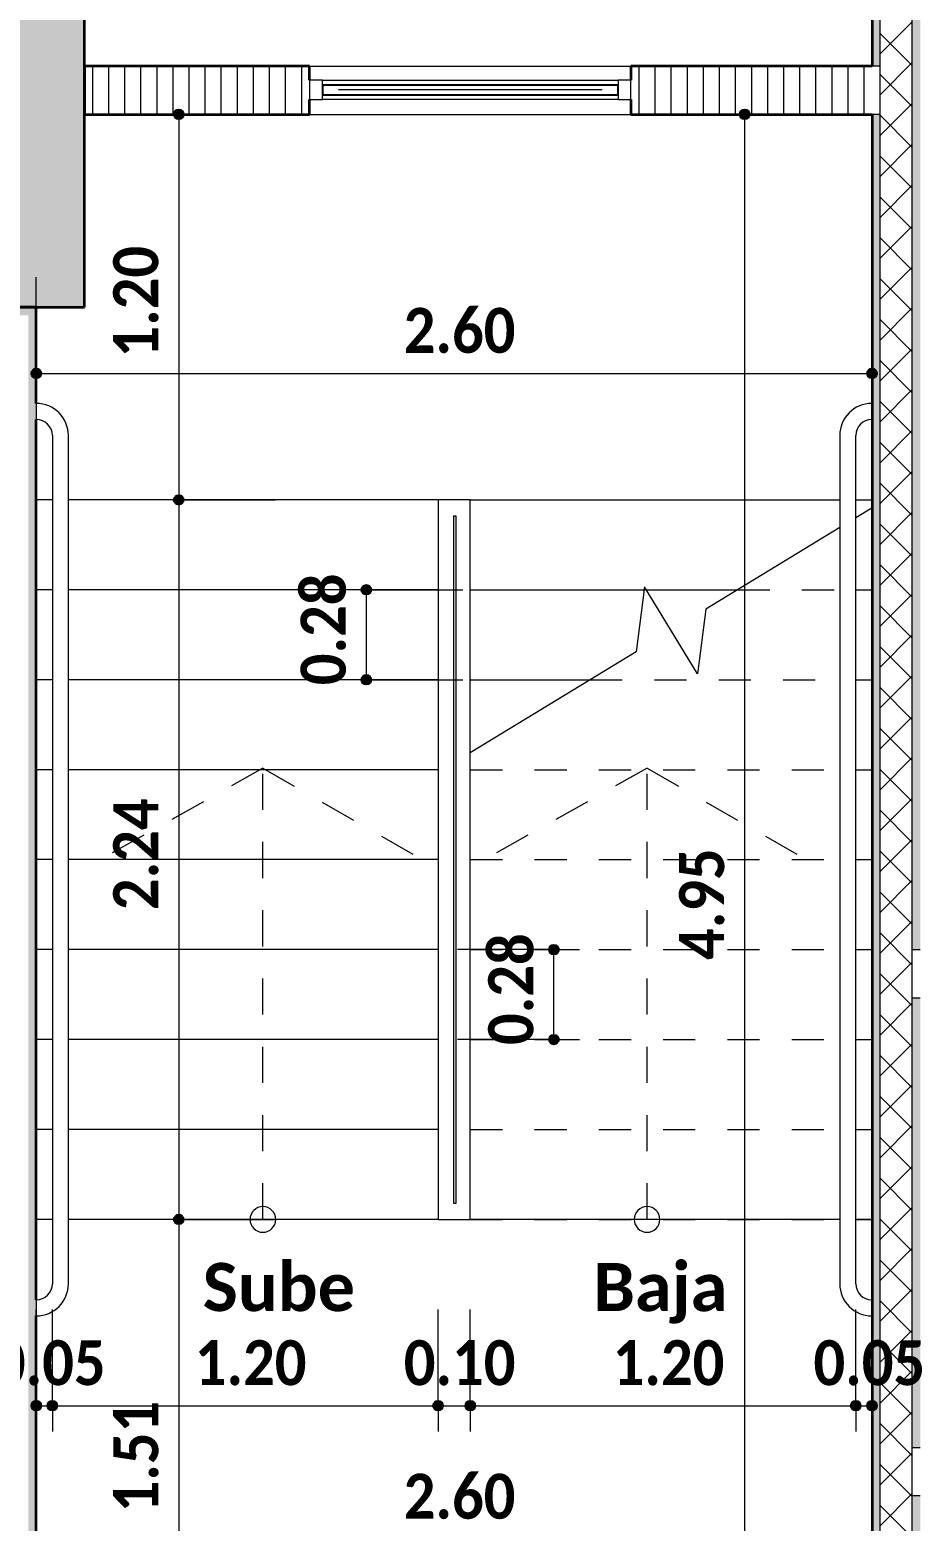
# Model space of a CAD drawing. Header units: metres. Extents: x -144 to 1000, y -717 to 29.
# Drawn here: x 791.509 to 794.254, y -553.055 to -548.412 of the extents above; entities that cross this region are included whole.
import ezdxf

# ---------------------------------------------------------------- set-up
doc = ezdxf.new("R2010")
doc.units = ezdxf.units.M
doc.linetypes.add('Basculante', pattern=[0.11625, 0.075, -0.04125])
doc.linetypes.add('basculante modificado', pattern=[0.18, 0.1125, -0.0675])
doc.layers.get('0').update_dxf_attribs({"color": 1})
for name, color, linetype, lineweight in [('A-ANNO-DIMS', 1, 'Continuous', 9), ('A-DETL', 1, 'Continuous', 9), ('A-DETL-THIN', 1, 'Continuous', 9), ('A-FLOR', 2, 'Continuous', 9), ('A-GLAZ', 1, 'Continuous', 9), ('A-WALL', 4, 'Continuous', 9), ('G-ANNO-TEXT', 2, 'Continuous', 9), ('S-COLS', 7, 'Continuous', 9), ('S-STRS', 1, 'Continuous', 9), ('S-STRS-MBND', 1, 'Basculante', 9)]:
    doc.layers.add(name, color=color, linetype=linetype, lineweight=lineweight)
doc.layers.add('A-WALL-PATT', color=7, linetype='Continuous', lineweight=35, true_color=0x9c9c9c)
doc.styles.add('Calibri_B_2', font='calibrib.ttf', dxfattribs={"height": 0.135})
doc.styles.add('Calibri_B_6', font='calibrib.ttf', dxfattribs={"width": 0.9})

# ---------------------------------------------------------------- blocks, each defined once
blk = doc.blocks.new('G')
at = {"layer": 'A-ANNO-DIMS', "lineweight": 25}
h = blk.add_hatch(color=256, dxfattribs=at)
edge = h.paths.add_edge_path()
edge.add_arc((786.5641, -492.169), 0.015, 0, 360)
h = blk.add_hatch(color=256, dxfattribs=at)
edge = h.paths.add_edge_path()
edge.add_arc((788.3248, -492.169), 0.015, 0, 360)
h = blk.add_hatch(color=256, dxfattribs=at)
edge = h.paths.add_edge_path()
edge.add_arc((786.1208, -492.9754), 0.015, 0, 360)
h = blk.add_hatch(color=256, dxfattribs=at)
edge = h.paths.add_edge_path()
edge.add_arc((788.7208, -492.9754), 0.015, 0, 360)
h = blk.add_hatch(color=256, dxfattribs=at)
edge = h.paths.add_edge_path()
edge.add_arc((786.5641, -493.369), 0.015, 0, 360)
h = blk.add_hatch(color=256, dxfattribs=at)
edge = h.paths.add_edge_path()
edge.add_arc((786.5641, -493.369), 0.015, 0, 360)
h = blk.add_hatch(color=256, dxfattribs=at)
edge = h.paths.add_edge_path()
edge.add_arc((787.1474, -493.649), 0.015, 0, 360)
h = blk.add_hatch(color=256, dxfattribs=at)
edge = h.paths.add_edge_path()
edge.add_arc((787.1474, -493.929), 0.015, 0, 360)
h = blk.add_hatch(color=256, dxfattribs=at)
edge = h.paths.add_edge_path()
edge.add_arc((787.731, -494.769), 0.015, 0, 360)
h = blk.add_hatch(color=256, dxfattribs=at)
edge = h.paths.add_edge_path()
edge.add_arc((787.731, -495.049), 0.015, 0, 360)
h = blk.add_hatch(color=256, dxfattribs=at)
edge = h.paths.add_edge_path()
edge.add_arc((786.5641, -495.609), 0.015, 0, 360)
h = blk.add_hatch(color=256, dxfattribs=at)
edge = h.paths.add_edge_path()
edge.add_arc((786.5641, -495.609), 0.015, 0, 360)
h = blk.add_hatch(color=256, dxfattribs=at)
edge = h.paths.add_edge_path()
edge.add_arc((786.1208, -496.1889), 0.015, 0, 360)
h = blk.add_hatch(color=256, dxfattribs=at)
edge = h.paths.add_edge_path()
edge.add_arc((786.1708, -496.1889), 0.015, 0, 360)
h = blk.add_hatch(color=256, dxfattribs=at)
edge = h.paths.add_edge_path()
edge.add_arc((786.1708, -496.1889), 0.015, 0, 360)
h = blk.add_hatch(color=256, dxfattribs=at)
edge = h.paths.add_edge_path()
edge.add_arc((787.3708, -496.1889), 0.015, 0, 360)
h = blk.add_hatch(color=256, dxfattribs=at)
edge = h.paths.add_edge_path()
edge.add_arc((787.3708, -496.1889), 0.015, 0, 360)
h = blk.add_hatch(color=256, dxfattribs=at)
edge = h.paths.add_edge_path()
edge.add_arc((787.471, -496.1889), 0.015, 0, 360)
h = blk.add_hatch(color=256, dxfattribs=at)
edge = h.paths.add_edge_path()
edge.add_arc((787.471, -496.1889), 0.015, 0, 360)
h = blk.add_hatch(color=256, dxfattribs=at)
edge = h.paths.add_edge_path()
edge.add_arc((788.6704, -496.1889), 0.015, 0, 360)
h = blk.add_hatch(color=256, dxfattribs=at)
edge = h.paths.add_edge_path()
edge.add_arc((788.6704, -496.1889), 0.015, 0, 360)
h = blk.add_hatch(color=256, dxfattribs=at)
edge = h.paths.add_edge_path()
edge.add_arc((788.7208, -496.1889), 0.015, 0, 360)
at = {"layer": 'A-WALL-PATT', "true_color": 0x747474}
h = blk.add_hatch(color=8, dxfattribs=at)
h.paths.add_polyline_path([(788.7208, -500.7694), (788.7458, -500.7694), (788.7458, -500.6694), (788.7208, -500.6694), (788.7208, -500.6944)])
h.paths.add_polyline_path([(788.7208, -499.6694), (788.7458, -499.6684), (788.7458, -499.3444), (788.7208, -499.3444), (788.7208, -499.6684)])
h.paths.add_polyline_path([(788.7208, -499.2444), (788.7458, -499.2444), (788.7458, -497.2694), (788.7208, -497.2694), (788.7208, -499.2194)])
h.paths.add_polyline_path([(788.7458, -497.1194), (788.7458, -492.1694), (788.7208, -492.1694), (788.7208, -497.1194)])
h.paths.add_polyline_path([(788.7458, -492.0194), (788.7458, -491.6197), (788.7208, -491.6197), (788.7208, -492.0194)])
at = {"layer": 'A-WALL-PATT', "lineweight": 5, "true_color": 0x747474}
h = blk.add_hatch(color=8, dxfattribs=at)
h.paths.add_polyline_path([(788.8458, -500.7694), (788.8708, -500.7694), (788.8708, -500.6694), (788.7958, -500.6694), (788.7958, -500.6944), (788.8458, -500.6944)])
h.paths.add_polyline_path([(788.8358, -499.6694), (788.8708, -499.6684), (788.8708, -496.4697), (788.8458, -496.4697), (788.8458, -499.6444), (788.7958, -499.6444), (788.7958, -499.6694)])
h.paths.add_polyline_path([(788.8708, -496.3197), (788.8708, -494.9197), (788.8458, -494.9197), (788.8458, -496.3197), (788.8688, -496.3197)])
h.paths.add_polyline_path([(788.8708, -494.7697), (788.8708, -491.7697), (788.8458, -491.7697), (788.8458, -494.7697), (788.8526, -494.7697)])
at = {"layer": 'A-WALL-PATT', "true_color": 0x747474}
h = blk.add_hatch(color=8, dxfattribs=at)
h.paths.add_polyline_path([(786.1208, -499.2194), (786.1208, -497.2694), (786.0958, -497.2694), (786.0958, -499.2194)])
h.paths.add_polyline_path([(786.0958, -497.1194), (786.1208, -497.1194), (786.1208, -492.7694), (785.9958, -492.7694), (785.9958, -492.7944), (786.0958, -492.7944), (786.0958, -496.6167)])
at = {"layer": 'S-COLS', "true_color": 0x5b5b5b}
h = blk.add_hatch(color=251, dxfattribs=at)
h.paths.add_polyline_path([(778.0708, -511.6194), (778.5708, -511.6194), (778.5708, -510.7194), (778.0708, -510.7194), (778.0708, -511.4434)])
h.paths.add_polyline_path([(796.3705, -511.6194), (796.3705, -510.7194), (795.8705, -510.7194), (795.8705, -511.6194), (796.3171, -511.6194)])
h.paths.add_polyline_path([(786.2708, -511.6194), (786.2708, -510.7194), (785.7708, -510.7194), (785.7708, -511.6194)])
h.paths.add_polyline_path([(778.1318, -503.9194), (778.5707, -503.9194), (778.5707, -503.2194), (778.0707, -503.2194), (778.0707, -503.9194)])
h.paths.add_polyline_path([(792.0709, -503.9194), (792.5709, -503.9194), (792.5707, -500.7694), (792.0709, -500.7694), (792.0709, -503.7694)])
h.paths.add_polyline_path([(795.9709, -503.9194), (796.3709, -503.9194), (796.3709, -503.2194), (795.9709, -503.2194), (795.9709, -503.7373)])
h.paths.add_polyline_path([(781.9705, -503.9194), (783.9707, -503.9194), (783.9704, -503.4194), (782.2705, -503.4194), (782.2705, -501.2694), (783.9709, -501.2694), (783.9709, -500.7694), (781.9705, -500.7694), (781.9705, -503.7722)])
h.paths.add_polyline_path([(786.2707, -503.9194), (786.2707, -503.0194), (785.7707, -503.0194), (785.7707, -503.9194), (785.9208, -503.9194)])
h.paths.add_polyline_path([(785.7709, -501.6694), (786.2709, -501.6694), (786.2709, -500.7694), (785.7709, -500.7694), (785.7709, -500.8094)])
h.paths.add_polyline_path([(778.0705, -501.4694), (778.5705, -501.4694), (778.5705, -500.7684), (778.0705, -500.7684), (778.0705, -500.8434)])
h.paths.add_polyline_path([(796.3708, -501.4694), (796.3709, -501.4694), (796.3708, -500.7684), (795.9709, -500.7694), (795.9709, -501.4694), (796.2464, -501.4694)])
h.paths.add_polyline_path([(786.1208, -492.7694), (786.2708, -492.7694), (786.2708, -491.8694), (785.7708, -491.8694), (785.7708, -492.7694), (786.0208, -492.7694)])
h.paths.add_polyline_path([(796.3708, -492.7694), (796.3708, -491.8694), (795.8708, -491.8694), (795.8708, -492.7694), (796.2958, -492.7694)])
h.paths.add_polyline_path([(779.1708, -492.1694), (779.1708, -491.6694), (778.2708, -491.6694), (778.2708, -492.1694), (778.7644, -492.1694)])
at = {"layer": 'A-ANNO-DIMS'}
for p, q in [((786.5641, -492.169), (786.4841, -492.169)), ((786.5641, -492.169), (786.5641, -493.369)), ((786.5641, -492.169), (786.8641, -492.169)), ((788.3248, -492.169), (788.0248, -492.169)), ((788.3248, -497.1194), (788.3248, -492.169)), ((788.3248, -492.169), (788.4048, -492.169)), ((786.1208, -492.9754), (786.1208, -492.6754)), ((788.7208, -492.9754), (788.7208, -492.6754)), ((786.1208, -492.9754), (788.7208, -492.9754)), ((786.1208, -492.9754), (786.1208, -493.0554)), ((788.7208, -492.9754), (788.7208, -493.0554)), ((786.5641, -493.369), (786.4841, -493.369)), ((786.5641, -493.369), (786.4841, -493.369)), ((786.5641, -493.369), (786.8641, -493.369)), ((786.5641, -493.369), (786.5641, -495.609)), ((786.5641, -493.369), (786.8641, -493.369)), ((787.1474, -493.649), (787.0674, -493.649)), ((787.1474, -493.649), (787.1474, -493.929)), ((787.1474, -493.649), (787.4474, -493.649)), ((787.1474, -493.929), (787.0674, -493.929)), ((787.1474, -493.929), (787.4474, -493.929)), ((787.731, -494.769), (787.431, -494.769)), ((787.731, -495.049), (787.731, -494.769)), ((787.731, -494.769), (787.811, -494.769)), ((787.731, -495.049), (787.431, -495.049)), ((787.731, -495.049), (787.811, -495.049)), ((786.5641, -495.609), (786.4841, -495.609)), ((786.5641, -495.609), (786.4841, -495.609)), ((786.5641, -495.609), (786.8641, -495.609)), ((786.5641, -495.609), (786.5641, -497.1194)), ((786.5641, -495.609), (786.8641, -495.609)), ((786.1208, -496.1889), (786.1208, -495.8889)), ((786.1708, -496.1889), (786.1708, -495.8889)), ((786.1708, -496.1889), (786.1708, -495.8889)), ((787.3708, -496.1889), (787.3708, -495.8889)), ((787.3708, -496.1889), (787.3708, -495.8889)), ((787.471, -496.1889), (787.471, -495.8889)), ((787.471, -496.1889), (787.471, -495.8889)), ((788.6704, -496.1889), (788.6704, -495.8889)), ((788.6704, -496.1889), (788.6704, -495.8889)), ((788.7208, -496.1889), (788.7208, -495.8889)), ((786.1208, -496.1889), (786.1708, -496.1889)), ((786.1208, -496.1889), (786.1208, -496.2689)), ((786.1708, -496.1889), (786.1708, -496.2689)), ((786.1708, -496.1889), (787.3708, -496.1889)), ((786.1708, -496.1889), (786.1708, -496.2689)), ((787.3708, -496.1889), (787.3708, -496.2689)), ((787.3708, -496.1889), (787.471, -496.1889)), ((787.3708, -496.1889), (787.3708, -496.2689)), ((787.471, -496.1889), (787.471, -496.2689)), ((787.471, -496.1889), (788.6704, -496.1889)), ((787.471, -496.1889), (787.471, -496.2689)), ((788.6704, -496.1889), (788.6704, -496.2689)), ((788.6704, -496.1889), (788.7208, -496.1889)), ((788.6704, -496.1889), (788.6704, -496.2689)), ((788.7208, -496.1889), (788.7208, -496.2689)), ((786.1208, -496.6048), (786.1208, -496.3048)), ((788.7208, -496.6048), (788.7208, -496.3048))]:
    blk.add_line(p, q, dxfattribs=at)
at = {"layer": 'A-ANNO-DIMS', "lineweight": 25}
for centre in [(786.5641, -492.169), (788.3248, -492.169), (786.1208, -492.9754), (788.7208, -492.9754), (786.5641, -493.369), (786.5641, -493.369), (787.1474, -493.649), (787.1474, -493.929), (787.731, -494.769), (787.731, -495.049), (786.5641, -495.609), (786.5641, -495.609), (786.1208, -496.1889), (786.1708, -496.1889), (786.1708, -496.1889), (787.3708, -496.1889), (787.3708, -496.1889), (787.471, -496.1889), (787.471, -496.1889), (788.6704, -496.1889), (788.6704, -496.1889), (788.7208, -496.1889)]:
    blk.add_circle(centre, 0.015, dxfattribs=at)
at = {"layer": 'A-DETL', "color": 7, "linetype": 'basculante modificado'}
for p, q in [((786.8258, -494.2046), (786.296, -494.5022)), ((786.8258, -494.2046), (787.346, -494.5035)), ((786.8258, -495.609), (786.8258, -494.209)), ((788.0208, -494.2046), (787.491, -494.5022)), ((788.0208, -494.2046), (788.541, -494.5035)), ((788.0208, -495.609), (788.0208, -494.209))]:
    blk.add_line(p, q, dxfattribs=at)
at = {"layer": 'A-DETL-THIN'}
for p, q in [((786.1208, -493.0688), (786.1208, -493.1188)), ((788.7204, -493.1188), (788.7204, -493.0688)), ((786.1708, -493.1688), (786.1708, -495.8092)), ((786.2208, -495.8092), (786.2208, -493.1688)), ((788.6204, -493.1688), (788.6204, -495.8092)), ((788.6704, -495.8092), (788.6704, -493.1688)), ((787.471, -493.369), (787.3708, -493.369)), ((787.3708, -493.369), (787.3708, -495.609)), ((787.471, -495.609), (787.471, -493.369)), ((787.4195, -495.559), (787.4195, -493.419)), ((787.4195, -493.419), (787.426, -493.419)), ((787.426, -493.419), (787.426, -495.559)), ((787.426, -495.559), (787.4195, -495.559)), ((787.3708, -495.609), (787.471, -495.609)), ((786.1208, -495.8592), (786.1208, -495.9092)), ((788.7204, -495.9092), (788.7204, -495.8592))]:
    blk.add_line(p, q, dxfattribs=at)
for centre, radius, start, end in [((786.1208, -493.1688), 0.1, 360, 90), ((788.7204, -493.1688), 0.1, 90, 180), ((786.1208, -493.1688), 0.05, 0, 90), ((788.7204, -493.1688), 0.05, 90, 180), ((786.8258, -495.609), 0.04, 0, 180), ((788.0208, -495.609), 0.04, 0, 180), ((786.8258, -495.609), 0.04, 180, 0), ((788.0208, -495.609), 0.04, 180, 0), ((786.1208, -495.8092), 0.05, 270, 360), ((786.1208, -495.8092), 0.1, 270, 0), ((788.7204, -495.8092), 0.1, 180, 270), ((788.7204, -495.8092), 0.05, 180, 270)]:
    blk.add_arc(centre, radius, start, end, dxfattribs=at)
at = {"layer": 'A-FLOR'}
for p, q in [((788.6204, -495.609), (787.471, -495.609)), ((788.7208, -495.609), (788.6704, -495.609))]:
    blk.add_line(p, q, dxfattribs=at)
at = {"layer": 'A-GLAZ', "lineweight": 15}
for p, q in [((787.0108, -492.0627), (786.9708, -492.0627)), ((786.9708, -492.0627), (786.9708, -492.1227)), ((787.0108, -492.1227), (787.0108, -492.0627)), ((787.9708, -492.0627), (787.9308, -492.0627)), ((787.9308, -492.0627), (787.9308, -492.1227)), ((787.9708, -492.1227), (787.9708, -492.0627)), ((786.9708, -492.1227), (787.0108, -492.1227)), ((787.9308, -492.1227), (787.9708, -492.1227))]:
    blk.add_line(p, q, dxfattribs=at)
at = {"layer": 'A-GLAZ'}
for p, q in [((787.0108, -492.0627), (787.9308, -492.0627)), ((787.8808, -492.0927), (787.0608, -492.0927)), ((787.9308, -492.1227), (787.0108, -492.1227))]:
    blk.add_line(p, q, dxfattribs=at)
at = {"layer": 'A-GLAZ', "lineweight": 25}
for p, q in [((787.9308, -492.0777), (787.0108, -492.0777)), ((787.0108, -492.0777), (787.0108, -492.1077)), ((787.0108, -492.1077), (787.9308, -492.1077)), ((787.9308, -492.1077), (787.9308, -492.0777))]:
    blk.add_line(p, q, dxfattribs=at)
at = {"layer": 'A-WALL', "lineweight": 35}
for p, q in [((788.7208, -491.6197), (788.7208, -492.0194)), ((786.9708, -492.0194), (786.2708, -492.0194)), ((786.2708, -492.0194), (786.2708, -492.1694)), ((786.9708, -492.0627), (786.9708, -492.0194)), ((788.7208, -492.0194), (787.9708, -492.0194)), ((787.9708, -492.0194), (787.9708, -492.0627)), ((786.9708, -492.1694), (786.9708, -492.1227)), ((787.9708, -492.1227), (787.9708, -492.1694)), ((786.2708, -492.1694), (786.9708, -492.1694)), ((787.9708, -492.1694), (788.7208, -492.1694)), ((788.7208, -492.1694), (788.7208, -497.1194)), ((786.1208, -492.7694), (785.9708, -492.7694)), ((786.1208, -493.0688), (786.1208, -492.7694)), ((786.1208, -495.8592), (786.1208, -493.1188)), ((786.1208, -497.1194), (786.1208, -495.9092))]:
    blk.add_line(p, q, dxfattribs=at)
at = {"layer": 'A-WALL'}
for p, q in [((788.7458, -499.2444), (788.7458, -491.6197)), ((788.8458, -499.6444), (788.8458, -491.6197)), ((786.9708, -492.0194), (787.9708, -492.0194)), ((788.7458, -492.0194), (788.7208, -492.0194)), ((788.7458, -492.1694), (788.7208, -492.1694)), ((788.8708, -494.7697), (788.8458, -494.7697)), ((788.8708, -494.9197), (788.8458, -494.9197)), ((788.8708, -496.3197), (788.8458, -496.3197)), ((788.8708, -496.4697), (788.8458, -496.4697))]:
    blk.add_line(p, q, dxfattribs=at)
at = {"layer": 'A-WALL-PATT', "color": 1, "lineweight": 5, "true_color": 0xff0000}
for p, q in [((788.7458, -491.9804), (788.8458, -491.8804)), ((788.8458, -492.0171), (788.7458, -491.9171)), ((788.7458, -492.1077), (788.8458, -492.0077)), ((788.8458, -492.1444), (788.7458, -492.0444)), ((788.7458, -492.235), (788.8458, -492.135)), ((788.8458, -492.2716), (788.7458, -492.1716)), ((788.7458, -492.3622), (788.8458, -492.2622)), ((788.8458, -492.3989), (788.7458, -492.2989)), ((788.7458, -492.4895), (788.8458, -492.3895)), ((788.8458, -492.5262), (788.7458, -492.4262)), ((788.7458, -492.6168), (788.8458, -492.5168)), ((788.8458, -492.6535), (788.7458, -492.5535)), ((788.7458, -492.7441), (788.8458, -492.6441)), ((788.8458, -492.7808), (788.7458, -492.6808)), ((788.7458, -492.8714), (788.8458, -492.7714)), ((788.8458, -492.908), (788.7458, -492.808)), ((788.7458, -492.9986), (788.8458, -492.8986)), ((788.8458, -493.0353), (788.7458, -492.9353)), ((788.7458, -493.1259), (788.8458, -493.0259)), ((788.8458, -493.1626), (788.7458, -493.0626)), ((788.7458, -493.2532), (788.8458, -493.1532)), ((788.8458, -493.2899), (788.7458, -493.1899)), ((788.7458, -493.3805), (788.8458, -493.2805)), ((788.8458, -493.4172), (788.7458, -493.3172)), ((788.7458, -493.5078), (788.8458, -493.4078)), ((788.8458, -493.5444), (788.7458, -493.4444)), ((788.7458, -493.635), (788.8458, -493.535)), ((788.8458, -493.6717), (788.7458, -493.5717)), ((788.7458, -493.7623), (788.8458, -493.6623)), ((788.8458, -493.799), (788.7458, -493.699)), ((788.7458, -493.8896), (788.8458, -493.7896)), ((788.8458, -493.9263), (788.7458, -493.8263)), ((788.7458, -494.0169), (788.8458, -493.9169)), ((788.8458, -494.0536), (788.7458, -493.9536)), ((788.7458, -494.1441), (788.8458, -494.0441)), ((788.8458, -494.1808), (788.7458, -494.0808)), ((788.7458, -494.2714), (788.8458, -494.1714)), ((788.8458, -494.3081), (788.7458, -494.2081)), ((788.7458, -494.3987), (788.8458, -494.2987)), ((788.8458, -494.4354), (788.7458, -494.3354)), ((788.7458, -494.526), (788.8458, -494.426)), ((788.8458, -494.5627), (788.7458, -494.4627)), ((788.7458, -494.6533), (788.8458, -494.5533)), ((788.8458, -494.69), (788.7458, -494.59)), ((788.7458, -494.7805), (788.8458, -494.6805)), ((788.8458, -494.8172), (788.7458, -494.7172)), ((788.7458, -494.9078), (788.8458, -494.8078)), ((788.8458, -494.9445), (788.7458, -494.8445)), ((788.7458, -495.0351), (788.8458, -494.9351)), ((788.8458, -495.0718), (788.7458, -494.9718)), ((788.7458, -495.1624), (788.8458, -495.0624)), ((788.8458, -495.1991), (788.7458, -495.0991)), ((788.7458, -495.2897), (788.8458, -495.1897)), ((788.8458, -495.3263), (788.7458, -495.2263)), ((788.7458, -495.4169), (788.8458, -495.3169)), ((788.8458, -495.4536), (788.7458, -495.3536)), ((788.7458, -495.5442), (788.8458, -495.4442)), ((788.8458, -495.5809), (788.7458, -495.4809)), ((788.7458, -495.6715), (788.8458, -495.5715)), ((788.8458, -495.7082), (788.7458, -495.6082)), ((788.7458, -495.7988), (788.8458, -495.6988)), ((788.8458, -495.8355), (788.7458, -495.7355)), ((788.7458, -495.9261), (788.8458, -495.8261)), ((788.8458, -495.9627), (788.7458, -495.8627)), ((788.7458, -496.0533), (788.8458, -495.9533)), ((788.8458, -496.09), (788.7458, -495.99)), ((788.7458, -496.1806), (788.8458, -496.0806)), ((788.8458, -496.2173), (788.7458, -496.1173)), ((788.7458, -496.3079), (788.8458, -496.2079)), ((788.8458, -496.3446), (788.7458, -496.2446)), ((788.7458, -496.4352), (788.8458, -496.3352)), ((788.8458, -496.4719), (788.7458, -496.3719)), ((788.7458, -496.5625), (788.8458, -496.4625)), ((788.8458, -496.5991), (788.7458, -496.4991))]:
    blk.add_line(p, q, dxfattribs=at)
at = {"layer": 'A-WALL-PATT', "color": 8, "lineweight": 5, "true_color": 0x727272}
for p, q in [((786.2954, -492.0194), (786.2954, -492.1694)), ((786.3454, -492.0194), (786.3454, -492.1694)), ((786.3954, -492.0194), (786.3954, -492.1694)), ((786.4454, -492.0194), (786.4454, -492.1694)), ((786.4954, -492.0194), (786.4954, -492.1694)), ((786.5454, -492.0194), (786.5454, -492.1694)), ((786.5954, -492.0194), (786.5954, -492.1694)), ((786.6454, -492.0194), (786.6454, -492.1694)), ((786.6954, -492.0194), (786.6954, -492.1694)), ((786.7454, -492.0194), (786.7454, -492.1694)), ((786.7954, -492.0194), (786.7954, -492.1694)), ((786.8454, -492.0194), (786.8454, -492.1693)), ((786.8954, -492.0194), (786.8954, -492.1692)), ((786.9454, -492.0194), (786.9454, -492.1691)), ((787.9954, -492.0194), (787.9954, -492.1694)), ((788.0454, -492.0194), (788.0454, -492.1694)), ((788.0954, -492.0194), (788.0954, -492.1694)), ((788.1454, -492.0194), (788.1454, -492.1694)), ((788.1954, -492.0194), (788.1954, -492.1694)), ((788.2454, -492.0194), (788.2454, -492.1694)), ((788.2954, -492.0194), (788.2954, -492.1694)), ((788.3454, -492.0194), (788.3454, -492.1694)), ((788.3954, -492.0194), (788.3954, -492.1694)), ((788.4454, -492.0194), (788.4454, -492.1694)), ((788.4954, -492.0194), (788.4954, -492.1694)), ((788.5454, -492.0194), (788.5454, -492.1694)), ((788.5954, -492.0194), (788.5954, -492.1694)), ((788.6454, -492.0194), (788.6454, -492.1694)), ((788.6954, -492.0194), (788.6954, -492.1694)), ((788.7454, -492.0194), (788.7454, -492.169))]:
    blk.add_line(p, q, dxfattribs=at)
at = {"layer": 'S-COLS', "lineweight": 35}
for p, q in [((786.2708, -492.7694), (786.2708, -491.8694)), ((785.7708, -492.7694), (786.2708, -492.7694))]:
    blk.add_line(p, q, dxfattribs=at)
at = {"layer": 'S-STRS'}
for p, q in [((786.9708, -492.169), (787.9708, -492.169)), ((788.7204, -492.1694), (788.7204, -493.0688)), ((788.7204, -493.1188), (788.7204, -493.369)), ((786.1708, -493.369), (786.1208, -493.369)), ((787.3708, -493.369), (786.2208, -493.369)), ((787.471, -493.369), (788.6204, -493.369)), ((788.6704, -493.369), (788.7204, -493.369)), ((788.7204, -493.3944), (788.6704, -493.4249)), ((788.7204, -493.369), (788.7204, -493.3944)), ((788.6204, -493.4554), (788.2041, -493.7093)), ((788.013, -493.6399), (787.9873, -493.8416)), ((788.1784, -493.911), (788.013, -493.6399)), ((786.1708, -493.649), (786.1208, -493.649)), ((787.3708, -493.649), (786.2208, -493.649)), ((787.471, -493.649), (788.0119, -493.649)), ((788.0186, -493.649), (788.3029, -493.649)), ((788.2041, -493.7093), (788.1784, -493.911)), ((787.9873, -493.8416), (787.471, -494.1564)), ((786.1708, -493.929), (786.1208, -493.929)), ((787.3708, -493.929), (786.2208, -493.929)), ((787.471, -493.929), (787.8439, -493.929)), ((786.1708, -494.209), (786.1208, -494.209)), ((787.3708, -494.209), (786.2208, -494.209)), ((786.1708, -494.489), (786.1208, -494.489)), ((787.3708, -494.489), (786.2208, -494.489)), ((786.1708, -494.769), (786.1208, -494.769)), ((787.3708, -494.769), (786.2208, -494.769)), ((786.1708, -495.049), (786.1208, -495.049)), ((787.3708, -495.049), (786.2208, -495.049)), ((786.1708, -495.329), (786.1208, -495.329)), ((787.3708, -495.329), (786.2208, -495.329)), ((786.1708, -495.609), (786.1208, -495.609)), ((787.3708, -495.609), (786.2208, -495.609))]:
    blk.add_line(p, q, dxfattribs=at)
at = {"layer": 'S-STRS-MBND'}
for p, q in [((788.7204, -493.3944), (788.7204, -495.609)), ((788.0119, -493.649), (788.0186, -493.649)), ((788.3029, -493.649), (788.6204, -493.649)), ((788.6704, -493.649), (788.7204, -493.649)), ((787.8439, -493.929), (788.6204, -493.929)), ((788.6704, -493.929), (788.7204, -493.929)), ((787.471, -494.209), (788.6204, -494.209)), ((788.6704, -494.209), (788.7204, -494.209)), ((787.471, -494.489), (788.6204, -494.489)), ((788.6704, -494.489), (788.7204, -494.489)), ((787.471, -494.769), (788.6204, -494.769)), ((788.6704, -494.769), (788.7204, -494.769)), ((787.471, -495.049), (788.6204, -495.049)), ((788.6704, -495.049), (788.7204, -495.049)), ((787.471, -495.329), (788.6204, -495.329)), ((788.6704, -495.329), (788.7204, -495.329)), ((787.471, -495.609), (788.6204, -495.609)), ((788.6704, -495.609), (788.7204, -495.609))]:
    blk.add_line(p, q, dxfattribs=at)
at = {"layer": 'A-ANNO-DIMS', "char_height": 0.14, "width": 0.376134, "attachment_point": 1, "rotation": 90, "line_spacing_factor": 1.158048, "style": 'Calibri_B_6'}
for s, insert in [('1.20', (786.3601, -492.9258)), ('0.28', (786.9433, -493.9458)), ('2.24', (786.3601, -494.6458)), ('4.95', (788.1207, -494.801)), ('0.28', (787.5269, -495.0658)), ('1.51', (786.3601, -496.521))]:
    blk.add_mtext(s, dxfattribs=dict(at, insert=insert))
at = {"layer": 'A-ANNO-DIMS', "char_height": 0.14, "width": 0.376134, "attachment_point": 1, "line_spacing_factor": 1.158048, "style": 'Calibri_B_6'}
for s, insert in [('2.60', (787.264, -492.7714)), ('0.05', (785.989, -495.9849)), ('1.20', (786.614, -495.9849)), ('0.10', (787.2642, -495.9849)), ('1.20', (787.914, -495.9849)), ('0.05', (788.5388, -495.9849)), ('2.60', (787.264, -496.4007))]:
    blk.add_mtext(s, dxfattribs=dict(at, insert=insert))
at = {"layer": 'G-ANNO-TEXT', "style": 'Calibri_B_2'}
for s, p in [('Sube', (786.6385, -495.8944)), ('Baja', (787.8537, -495.8944))]:
    blk.add_text(s, height=0.15, dxfattribs=at).set_placement(p)

msp = doc.modelspace()

# ---------------------------------------------------------------- block references
at = {"color": 3}
msp.add_blockref('G', (5.408, -56.5064), dxfattribs=at)

doc.saveas('drawing.dxf')
